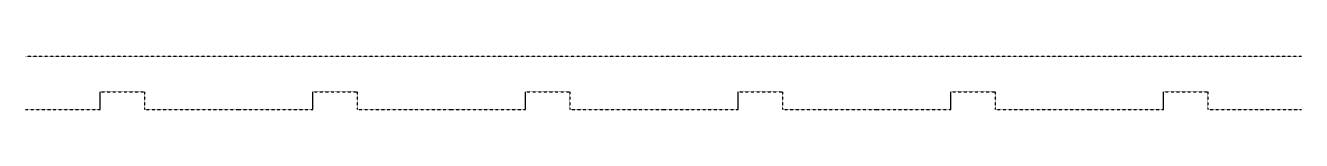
# Model space of a CAD drawing. Header units: millimetres. Extents: x -244126 to 368105, y -173968 to 259060.
# Drawn here: x 201464 to 202184, y 51582 to 51612 of the extents above; entities that cross this region are included whole.
import ezdxf

# ---------------------------------------------------------------- set-up
doc = ezdxf.new("R2010")
doc.units = ezdxf.units.MM
doc.header["$MEASUREMENT"] = 0
doc.linetypes.add('TA_GL_000.00010', pattern=[0.000275, 0.0001, -2.5e-05, 2.5e-05, -2.5e-05, 0.0001])
doc.layers.add('A04_TUBE SERIES', color=7, linetype='Continuous')

# ---------------------------------------------------------------- blocks, each defined once
blk = doc.blocks.new('*U3138')
at = {"color": 3, "linetype": 'TA_GL_000.00010'}
for p, q in [((-360, 0), (-240, 0)), ((-240, 0), (-120, 0)), ((-120, 0), (0, 0)), ((0, 0), (120, 0)), ((120, 0), (240, 0)), ((240, 0), (360, 0)), ((-307.07, -30), (-360, -30)), ((-240, -30), (-282.07, -30)), ((-187.07, -30), (-240, -30)), ((-120, -30), (-162.07, -30)), ((-67.07, -30), (-120, -30)), ((0, -30), (-42.07, -30)), ((52.93, -30), (0, -30)), ((120, -30), (77.93, -30)), ((172.93, -30), (120, -30)), ((240, -30), (197.93, -30)), ((292.93, -30), (240, -30)), ((360, -30), (317.93, -30))]:
    blk.add_line(p, q, dxfattribs=at)
at = {"color": 3}
for p, q in [((-282.07, -30), (-282.07, -20)), ((-162.07, -30), (-162.07, -20)), ((-42.07, -30), (-42.07, -20)), ((77.93, -30), (77.93, -20)), ((197.93, -30), (197.93, -20)), ((317.93, -30), (317.93, -20))]:
    blk.add_line(p, q, dxfattribs=at)
at = {"color": 3, "linetype": 'TA_GL_000.00010'}
for points in [[(-282.07, -20), (-307.07, -20), (-307.07, -30)], [(-162.07, -20), (-187.07, -20), (-187.07, -30)], [(-42.07, -20), (-67.07, -20), (-67.07, -30)], [(77.93, -20), (52.93, -20), (52.93, -30)], [(197.93, -20), (172.93, -20), (172.93, -30)], [(317.93, -20), (292.93, -20), (292.93, -30)]]:
    blk.add_lwpolyline(points, dxfattribs=at)

msp = doc.modelspace()

# ---------------------------------------------------------------- linework, layer by layer
at = {"layer": 'A04_TUBE SERIES', "color": 8, "linetype": 'ByBlock'}
msp.add_ray((122184.76531, 63763.73965), (1, 0), dxfattribs=at)

# ---------------------------------------------------------------- block references
at = {"color": 1, "xscale": -1}
msp.add_blockref('*U3138', (201823.78574, 51611.54273), dxfattribs=at)

doc.saveas('drawing.dxf')
